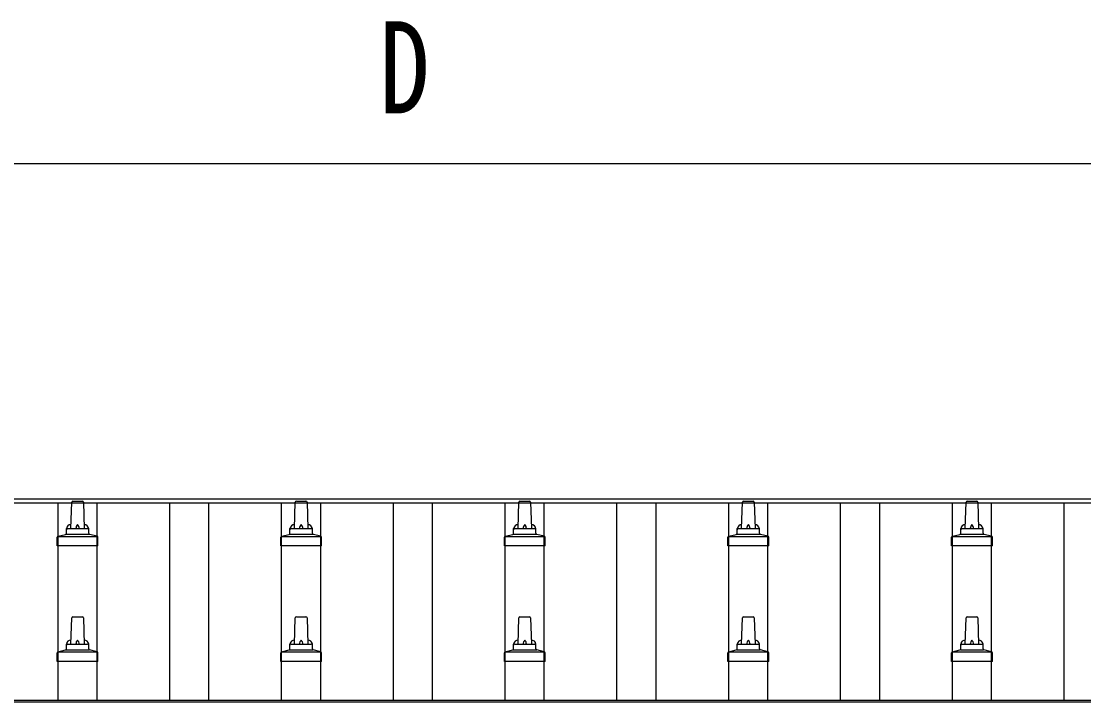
# Model space of a CAD drawing. Units: millimetres, scale not verified. Extents: x -10512 to 10512, y -7425 to 7425.
# Drawn here: x -7441 to -6491, y -669 to -61 of the extents above; entities that cross this region are included whole.
import ezdxf
from ezdxf.enums import TextEntityAlignment as Align

# ---------------------------------------------------------------- set-up
doc = ezdxf.new("R2010")
doc.units = ezdxf.units.MM
doc.header["$LTSCALE"] = 30
for name, color, linetype in [('0-4_YKK_13', 4, 'Continuous'), ('0-5_YKK_A1', 4, 'Continuous'), ('0-6_YKK_D', 6, 'Continuous')]:
    doc.layers.add(name, color=color, linetype=linetype)
doc.styles.add('ＭＳ ゴシック', font='')
doc.styles.get('ＭＳ ゴシック').set_extended_font_data('MS Gothic')

msp = doc.modelspace()

# ---------------------------------------------------------------- linework, layer by layer
at = {"layer": '0-4_YKK_13'}
for p, q in [((-7396.95, -514.57), (-7396.22, -491.05)), ((-7395.22, -490.07), (-7386.68, -490.07)), ((-7385.68, -491.05), (-7384.95, -514.57)), ((-7196.95, -514.57), (-7196.22, -491.05)), ((-7195.22, -490.07), (-7186.68, -490.07)), ((-7185.68, -491.05), (-7184.95, -514.57)), ((-6996.95, -514.57), (-6996.22, -491.05)), ((-6995.22, -490.07), (-6986.68, -490.07)), ((-6985.68, -491.05), (-6984.95, -514.57)), ((-6796.95, -514.57), (-6796.22, -491.05)), ((-6795.22, -490.07), (-6786.68, -490.07)), ((-6785.68, -491.05), (-6784.95, -514.57)), ((-6596.95, -514.57), (-6596.22, -491.05)), ((-6595.22, -490.07), (-6586.68, -490.07)), ((-6585.68, -491.05), (-6584.95, -514.57)), ((-7409.2, -530.07), (-7409.2, -522.36)), ((-7408.82, -521.57), (-7373.08, -521.57)), ((-7408.44, -521.39), (-7401.71, -519.76)), ((-7401.33, -519.57), (-7380.57, -519.57)), ((-7400.95, -518.79), (-7400.95, -514.57)), ((-7399.95, -514.57), (-7381.95, -514.57)), ((-7380.95, -518.79), (-7380.95, -514.57)), ((-7373.46, -521.39), (-7380.19, -519.76)), ((-7372.7, -530.07), (-7372.7, -522.36)), ((-7209.2, -530.07), (-7209.2, -522.36)), ((-7208.82, -521.57), (-7173.08, -521.57)), ((-7208.44, -521.39), (-7201.71, -519.76)), ((-7201.33, -519.57), (-7180.57, -519.57)), ((-7200.95, -518.79), (-7200.95, -514.57)), ((-7199.95, -514.57), (-7181.95, -514.57)), ((-7180.95, -518.79), (-7180.95, -514.57)), ((-7173.46, -521.39), (-7180.19, -519.76)), ((-7172.7, -530.07), (-7172.7, -522.36)), ((-7009.2, -530.07), (-7009.2, -522.36)), ((-7008.82, -521.57), (-6973.08, -521.57)), ((-7008.44, -521.39), (-7001.71, -519.76)), ((-7001.33, -519.57), (-6980.57, -519.57)), ((-7000.95, -518.79), (-7000.95, -514.57)), ((-6999.95, -514.57), (-6981.95, -514.57)), ((-6980.95, -518.79), (-6980.95, -514.57)), ((-6973.46, -521.39), (-6980.19, -519.76)), ((-6972.7, -530.07), (-6972.7, -522.36)), ((-6809.2, -530.07), (-6809.2, -522.36)), ((-6808.82, -521.57), (-6773.08, -521.57)), ((-6808.44, -521.39), (-6801.71, -519.76)), ((-6801.33, -519.57), (-6780.57, -519.57)), ((-6800.95, -518.79), (-6800.95, -514.57)), ((-6799.95, -514.57), (-6781.95, -514.57)), ((-6780.95, -518.79), (-6780.95, -514.57)), ((-6773.46, -521.39), (-6780.19, -519.76)), ((-6772.7, -530.07), (-6772.7, -522.36)), ((-6609.2, -530.07), (-6609.2, -522.36)), ((-6608.82, -521.57), (-6573.08, -521.57)), ((-6608.44, -521.39), (-6601.71, -519.76)), ((-6601.33, -519.57), (-6580.57, -519.57)), ((-6600.95, -518.79), (-6600.95, -514.57)), ((-6599.95, -514.57), (-6581.95, -514.57)), ((-6580.95, -518.79), (-6580.95, -514.57)), ((-6573.46, -521.39), (-6580.19, -519.76)), ((-6572.7, -530.07), (-6572.7, -522.36)), ((-7372.7, -530.07), (-7409.2, -530.07)), ((-7172.7, -530.07), (-7209.2, -530.07)), ((-6972.7, -530.07), (-7009.2, -530.07)), ((-6772.7, -530.07), (-6809.2, -530.07)), ((-6572.7, -530.07), (-6609.2, -530.07)), ((-7396.95, -617.91), (-7396.22, -594.38)), ((-7395.22, -593.41), (-7386.68, -593.41)), ((-7385.68, -594.38), (-7384.95, -617.91)), ((-7196.95, -617.91), (-7196.22, -594.38)), ((-7195.22, -593.41), (-7186.68, -593.41)), ((-7185.68, -594.38), (-7184.95, -617.91)), ((-6996.95, -617.91), (-6996.22, -594.38)), ((-6995.22, -593.41), (-6986.68, -593.41)), ((-6985.68, -594.38), (-6984.95, -617.91)), ((-6796.95, -617.91), (-6796.22, -594.38)), ((-6795.22, -593.41), (-6786.68, -593.41)), ((-6785.68, -594.38), (-6784.95, -617.91)), ((-6596.95, -617.91), (-6596.22, -594.38)), ((-6595.22, -593.41), (-6586.68, -593.41)), ((-6585.68, -594.38), (-6584.95, -617.91)), ((-7409.2, -633.41), (-7409.2, -625.69)), ((-7408.82, -624.91), (-7373.08, -624.91)), ((-7408.44, -624.72), (-7401.71, -623.09)), ((-7401.33, -622.91), (-7380.57, -622.91)), ((-7400.95, -622.12), (-7400.95, -617.91)), ((-7399.95, -617.91), (-7381.95, -617.91)), ((-7380.95, -622.12), (-7380.95, -617.91)), ((-7373.46, -624.72), (-7380.19, -623.09)), ((-7372.7, -633.41), (-7372.7, -625.69)), ((-7209.2, -633.41), (-7209.2, -625.69)), ((-7208.82, -624.91), (-7173.08, -624.91)), ((-7208.44, -624.72), (-7201.71, -623.09)), ((-7201.33, -622.91), (-7180.57, -622.91)), ((-7200.95, -622.12), (-7200.95, -617.91)), ((-7199.95, -617.91), (-7181.95, -617.91)), ((-7180.95, -622.12), (-7180.95, -617.91)), ((-7173.46, -624.72), (-7180.19, -623.09)), ((-7172.7, -633.41), (-7172.7, -625.69)), ((-7009.2, -633.41), (-7009.2, -625.69)), ((-7008.82, -624.91), (-6973.08, -624.91)), ((-7008.44, -624.72), (-7001.71, -623.09)), ((-7001.33, -622.91), (-6980.57, -622.91)), ((-7000.95, -622.12), (-7000.95, -617.91)), ((-6999.95, -617.91), (-6981.95, -617.91)), ((-6980.95, -622.12), (-6980.95, -617.91)), ((-6973.46, -624.72), (-6980.19, -623.09)), ((-6972.7, -633.41), (-6972.7, -625.69)), ((-6809.2, -633.41), (-6809.2, -625.69)), ((-6808.82, -624.91), (-6773.08, -624.91)), ((-6808.44, -624.72), (-6801.71, -623.09)), ((-6801.33, -622.91), (-6780.57, -622.91)), ((-6800.95, -622.12), (-6800.95, -617.91)), ((-6799.95, -617.91), (-6781.95, -617.91)), ((-6780.95, -622.12), (-6780.95, -617.91)), ((-6773.46, -624.72), (-6780.19, -623.09)), ((-6772.7, -633.41), (-6772.7, -625.69)), ((-6609.2, -633.41), (-6609.2, -625.69)), ((-6608.82, -624.91), (-6573.08, -624.91)), ((-6608.44, -624.72), (-6601.71, -623.09)), ((-6601.33, -622.91), (-6580.57, -622.91)), ((-6600.95, -622.12), (-6600.95, -617.91)), ((-6599.95, -617.91), (-6581.95, -617.91)), ((-6580.95, -622.12), (-6580.95, -617.91)), ((-6573.46, -624.72), (-6580.19, -623.09)), ((-6572.7, -633.41), (-6572.7, -625.69)), ((-7372.7, -633.41), (-7409.2, -633.41)), ((-7172.7, -633.41), (-7209.2, -633.41)), ((-6972.7, -633.41), (-7009.2, -633.41)), ((-6772.7, -633.41), (-6809.2, -633.41)), ((-6572.7, -633.41), (-6609.2, -633.41))]:
    msp.add_line(p, q, dxfattribs=at)
for centre, radius, start, end in [((-7395.22, -491.07), 1, 90, 178.60509), ((-7386.68, -491.07), 1, 1.39491, 90), ((-7195.22, -491.07), 1, 90, 178.60509), ((-7186.68, -491.07), 1, 1.39491, 90), ((-6995.22, -491.07), 1, 90, 178.60509), ((-6986.68, -491.07), 1, 1.39491, 90), ((-6795.22, -491.07), 1, 90, 178.60509), ((-6786.68, -491.07), 1, 1.39491, 90), ((-6595.22, -491.07), 1, 90, 178.60509), ((-6586.68, -491.07), 1, 1.39491, 90), ((-7396.87, -515.21), 4.13, 90, 171.17633), ((-7387.62, -514.57), 4.83, 133.60282, 180), ((-7394.28, -514.57), 4.83, 0, 46.39718), ((-7385.04, -515.21), 4.13, 8.82367, 90), ((-7196.87, -515.21), 4.13, 90, 171.17633), ((-7187.62, -514.57), 4.83, 133.60282, 180), ((-7194.28, -514.57), 4.83, 0, 46.39718), ((-7185.04, -515.21), 4.13, 8.82367, 90), ((-6996.87, -515.21), 4.13, 90, 171.17633), ((-6987.62, -514.57), 4.83, 133.60282, 180), ((-6994.28, -514.57), 4.83, 0, 46.39718), ((-6985.04, -515.21), 4.13, 8.82367, 90), ((-6796.87, -515.21), 4.13, 90, 171.17633), ((-6787.62, -514.57), 4.83, 133.60282, 180), ((-6794.28, -514.57), 4.83, 0, 46.39718), ((-6785.04, -515.21), 4.13, 8.82367, 90), ((-6596.87, -515.21), 4.13, 90, 171.17633), ((-6587.62, -514.57), 4.83, 133.60282, 180), ((-6594.28, -514.57), 4.83, 0, 46.39718), ((-6585.04, -515.21), 4.13, 8.82367, 90), ((-7408.2, -522.36), 1, 103.62699, 180), ((-7401.95, -518.79), 1, 283.62699, 0), ((-7399.95, -515.57), 1, 90, 180), ((-7381.95, -515.57), 1, 0, 90), ((-7379.95, -518.79), 1, 180, 256.37301), ((-7373.7, -522.36), 1, 0, 76.37301), ((-7208.2, -522.36), 1, 103.62699, 180), ((-7201.95, -518.79), 1, 283.62699, 0), ((-7199.95, -515.57), 1, 90, 180), ((-7181.95, -515.57), 1, 0, 90), ((-7179.95, -518.79), 1, 180, 256.37301), ((-7173.7, -522.36), 1, 0, 76.37301), ((-7008.2, -522.36), 1, 103.62699, 180), ((-7001.95, -518.79), 1, 283.62699, 0), ((-6999.95, -515.57), 1, 90, 180), ((-6981.95, -515.57), 1, 0, 90), ((-6979.95, -518.79), 1, 180, 256.37301), ((-6973.7, -522.36), 1, 0, 76.37301), ((-6808.2, -522.36), 1, 103.62699, 180), ((-6801.95, -518.79), 1, 283.62699, 0), ((-6799.95, -515.57), 1, 90, 180), ((-6781.95, -515.57), 1, 0, 90), ((-6779.95, -518.79), 1, 180, 256.37301), ((-6773.7, -522.36), 1, 0, 76.37301), ((-6608.2, -522.36), 1, 103.62699, 180), ((-6601.95, -518.79), 1, 283.62699, 0), ((-6599.95, -515.57), 1, 90, 180), ((-6581.95, -515.57), 1, 0, 90), ((-6579.95, -518.79), 1, 180, 256.37301), ((-6573.7, -522.36), 1, 0, 76.37301), ((-7395.22, -594.41), 1, 90, 178.60509), ((-7386.68, -594.41), 1, 1.39491, 90), ((-7195.22, -594.41), 1, 90, 178.60509), ((-7186.68, -594.41), 1, 1.39491, 90), ((-6995.22, -594.41), 1, 90, 178.60509), ((-6986.68, -594.41), 1, 1.39491, 90), ((-6795.22, -594.41), 1, 90, 178.60509), ((-6786.68, -594.41), 1, 1.39491, 90), ((-6595.22, -594.41), 1, 90, 178.60509), ((-6586.68, -594.41), 1, 1.39491, 90), ((-7396.87, -618.54), 4.13, 90, 171.17633), ((-7387.62, -617.91), 4.83, 133.60282, 180), ((-7394.28, -617.91), 4.83, 0, 46.39718), ((-7385.04, -618.54), 4.13, 8.82367, 90), ((-7196.87, -618.54), 4.13, 90, 171.17633), ((-7187.62, -617.91), 4.83, 133.60282, 180), ((-7194.28, -617.91), 4.83, 0, 46.39718), ((-7185.04, -618.54), 4.13, 8.82367, 90), ((-6996.87, -618.54), 4.13, 90, 171.17633), ((-6987.62, -617.91), 4.83, 133.60282, 180), ((-6994.28, -617.91), 4.83, 0, 46.39718), ((-6985.04, -618.54), 4.13, 8.82367, 90), ((-6796.87, -618.54), 4.13, 90, 171.17633), ((-6787.62, -617.91), 4.83, 133.60282, 180), ((-6794.28, -617.91), 4.83, 0, 46.39718), ((-6785.04, -618.54), 4.13, 8.82367, 90), ((-6596.87, -618.54), 4.13, 90, 171.17633), ((-6587.62, -617.91), 4.83, 133.60282, 180), ((-6594.28, -617.91), 4.83, 0, 46.39718), ((-6585.04, -618.54), 4.13, 8.82367, 90), ((-7408.2, -625.69), 1, 103.62699, 180), ((-7401.95, -622.12), 1, 283.62699, 0), ((-7399.95, -618.91), 1, 90, 180), ((-7381.95, -618.91), 1, 0, 90), ((-7379.95, -622.12), 1, 180, 256.37301), ((-7373.7, -625.69), 1, 0, 76.37301), ((-7208.2, -625.69), 1, 103.62699, 180), ((-7201.95, -622.12), 1, 283.62699, 0), ((-7199.95, -618.91), 1, 90, 180), ((-7181.95, -618.91), 1, 0, 90), ((-7179.95, -622.12), 1, 180, 256.37301), ((-7173.7, -625.69), 1, 0, 76.37301), ((-7008.2, -625.69), 1, 103.62699, 180), ((-7001.95, -622.12), 1, 283.62699, 0), ((-6999.95, -618.91), 1, 90, 180), ((-6981.95, -618.91), 1, 0, 90), ((-6979.95, -622.12), 1, 180, 256.37301), ((-6973.7, -625.69), 1, 0, 76.37301), ((-6808.2, -625.69), 1, 103.62699, 180), ((-6801.95, -622.12), 1, 283.62699, 0), ((-6799.95, -618.91), 1, 90, 180), ((-6781.95, -618.91), 1, 0, 90), ((-6779.95, -622.12), 1, 180, 256.37301), ((-6773.7, -625.69), 1, 0, 76.37301), ((-6608.2, -625.69), 1, 103.62699, 180), ((-6601.95, -622.12), 1, 283.62699, 0), ((-6599.95, -618.91), 1, 90, 180), ((-6581.95, -618.91), 1, 0, 90), ((-6579.95, -622.12), 1, 180, 256.37301), ((-6573.7, -625.69), 1, 0, 76.37301)]:
    msp.add_arc(centre, radius, start, end, dxfattribs=at)
at = {"layer": '0-5_YKK_A1'}
for p, q in [((-8613.95, -488.05), (-5567.95, -488.05)), ((-8613.95, -491.64), (-5567.95, -491.64)), ((-7408.45, -667.66), (-7408.45, -491.64)), ((-7373.45, -667.66), (-7373.45, -491.64)), ((-7308.45, -667.66), (-7308.45, -491.64)), ((-7273.45, -667.66), (-7273.45, -491.64)), ((-7208.45, -667.66), (-7208.45, -491.64)), ((-7173.45, -667.66), (-7173.45, -491.64)), ((-7108.45, -667.66), (-7108.45, -491.64)), ((-7073.45, -667.66), (-7073.45, -491.64)), ((-7008.45, -667.66), (-7008.45, -491.64)), ((-6973.45, -667.66), (-6973.45, -491.64)), ((-6908.45, -667.66), (-6908.45, -491.64)), ((-6873.45, -667.66), (-6873.45, -491.64)), ((-6808.45, -667.66), (-6808.45, -491.64)), ((-6773.45, -667.66), (-6773.45, -491.64)), ((-6708.45, -667.66), (-6708.45, -491.64)), ((-6673.45, -667.66), (-6673.45, -491.64)), ((-6608.45, -667.66), (-6608.45, -491.64)), ((-6573.45, -667.66), (-6573.45, -491.64)), ((-6508.45, -667.66), (-6508.45, -491.64)), ((-8613.95, -667.9), (-5567.95, -667.9)), ((-8609.25, -669.46), (-5572.65, -669.46))]:
    msp.add_line(p, q, dxfattribs=at)
at = {"layer": '0-6_YKK_D'}
msp.add_line((-8500.95, -188.05), (-5680.95, -188.05), dxfattribs=at)

# ---------------------------------------------------------------- texts
at = {"layer": '0-6_YKK_D', "style": 'ＭＳ ゴシック', "width": 0.8}
msp.add_text('D', height=82.48, dxfattribs=at).set_placement((-7120.95, -168.05), align=Align.BOTTOM_LEFT)

doc.saveas('drawing.dxf')
